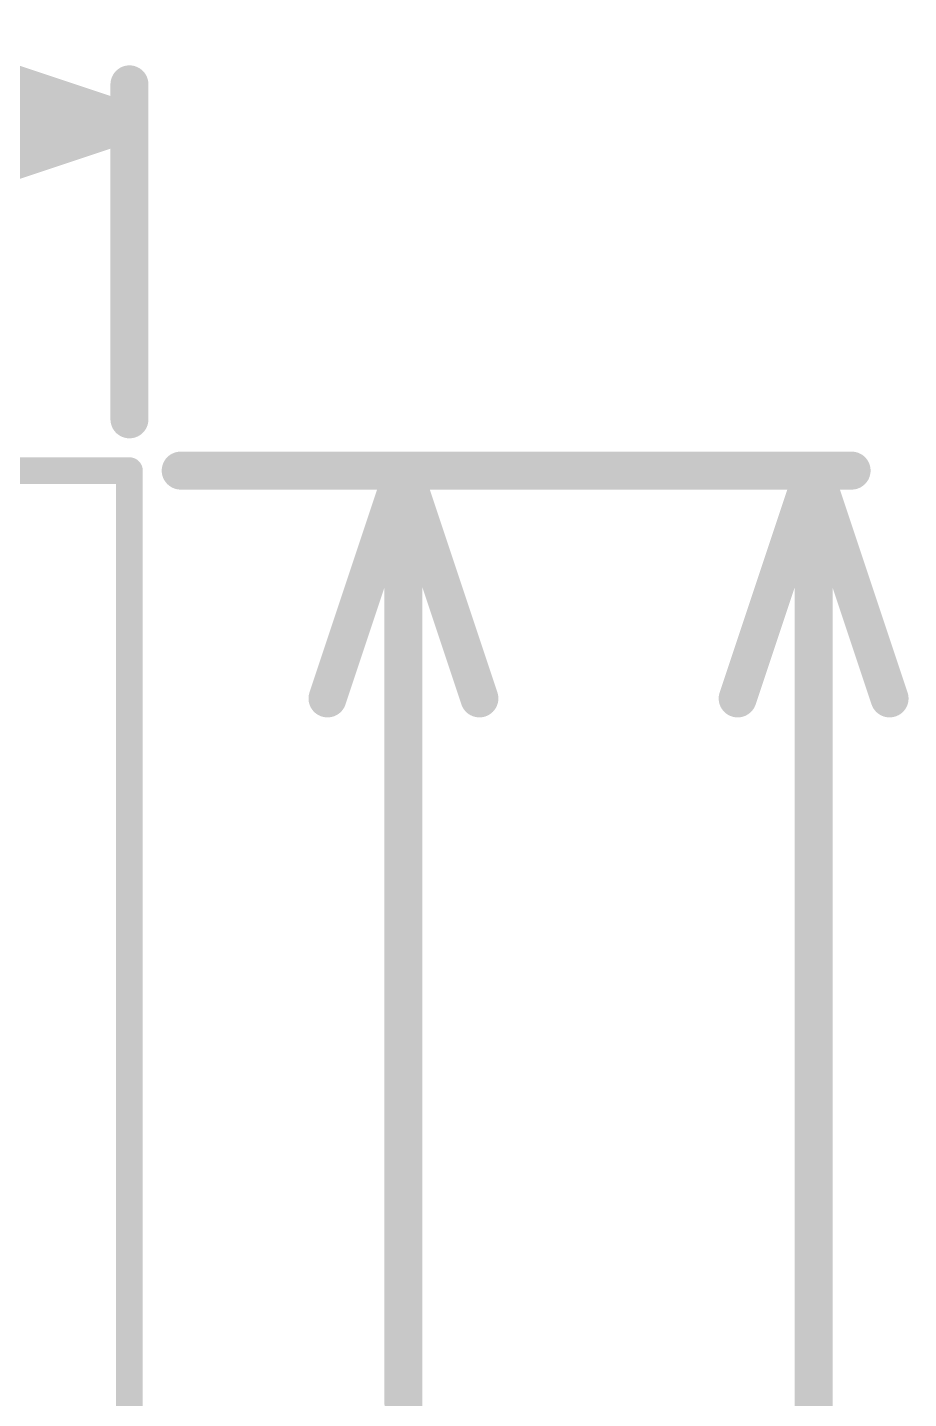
# Model space of a CAD drawing. Header units: millimetres. Extents: x 3.57 to 6.19, y 4.04 to 5.89.
# Drawn here: x 5.9493 to 6.1813, y 5.5292 to 5.8903 of the extents above; entities that cross this region are included whole.
import ezdxf

# ---------------------------------------------------------------- set-up
doc = ezdxf.new("R2010")
doc.units = ezdxf.units.MM
doc.header["$MEASUREMENT"] = 0
doc.layers.add('Mechanical1', color=6, linetype='Continuous')
doc.layers.add('Mechanical2', color=216, linetype='Continuous')

msp = doc.modelspace()

# ---------------------------------------------------------------- linework, layer by layer
at = {"layer": 'Mechanical1', "const_width": 0.01}
for points in [[(5.91619, 5.88528), (5.97619, 5.86528)], [(5.97619, 5.78706), (5.97619, 5.87528)], [(5.04032, 5.86528), (5.97619, 5.86528)], [(5.91619, 5.84528), (5.97619, 5.86528)], [(5.98969, 5.77356), (6.16634, 5.77356)], [(5.98969, 5.77356), (6.05834, 5.77356)], [(6.02834, 5.71356), (6.04834, 5.77356)], [(6.04834, 5.77356), (6.06834, 5.71356)], [(6.04834, 5.52772), (6.04834, 5.77356)], [(6.13634, 5.71356), (6.15634, 5.77356)], [(6.15634, 5.77356), (6.17634, 5.71356)], [(6.15634, 5.17733), (6.15634, 5.77356)]]:
    msp.add_lwpolyline(points, dxfattribs=at)
at = {"layer": 'Mechanical1', "const_width": 0.005}
for points in [[(5.97369, 5.87528, 1), (5.97869, 5.87528, 1)], [(5.97369, 5.86528, 1), (5.97869, 5.86528, 1)], [(5.97369, 5.86528, 1), (5.97869, 5.86528, 1)], [(5.97369, 5.86528, 1), (5.97869, 5.86528, 1)], [(5.97369, 5.78706, 1), (5.97869, 5.78706, 1)], [(5.98719, 5.77356, 1), (5.99219, 5.77356, 1)], [(5.98719, 5.77356, 1), (5.99219, 5.77356, 1)], [(6.04584, 5.77356, 1), (6.05084, 5.77356, 1)], [(6.04584, 5.77356, 1), (6.05084, 5.77356, 1)], [(6.04584, 5.77356, 1), (6.05084, 5.77356, 1)], [(6.05584, 5.77356, 1), (6.06084, 5.77356, 1)], [(6.15384, 5.77356, 1), (6.15884, 5.77356, 1)], [(6.15384, 5.77356, 1), (6.15884, 5.77356, 1)], [(6.15384, 5.77356, 1), (6.15884, 5.77356, 1)], [(6.16384, 5.77356, 1), (6.16884, 5.77356, 1)], [(6.02584, 5.71356, 1), (6.03084, 5.71356, 1)], [(6.06584, 5.71356, 1), (6.07084, 5.71356, 1)], [(6.13384, 5.71356, 1), (6.13884, 5.71356, 1)], [(6.17384, 5.71356, 1), (6.17884, 5.71356, 1)], [(6.04584, 5.52772, 1), (6.05084, 5.52772, 1)]]:
    msp.add_lwpolyline(points, format="xyb", close=True, dxfattribs=at)
at = {"layer": 'Mechanical2', "const_width": 0.007}
for points in [[(3.57462, 5.77356), (5.97619, 5.77356)], [(5.97619, 4.74206), (5.97619, 5.77356)]]:
    msp.add_lwpolyline(points, dxfattribs=at)
at = {"layer": 'Mechanical2', "const_width": 0.0035}
msp.add_lwpolyline([(5.97444, 5.77356, 1), (5.97794, 5.77356, 1)], format="xyb", close=True, dxfattribs=at)
msp.add_lwpolyline([(5.97444, 5.77356, 1), (5.97794, 5.77356, 1)], format="xyb", close=True, dxfattribs=at)

doc.saveas('drawing.dxf')
